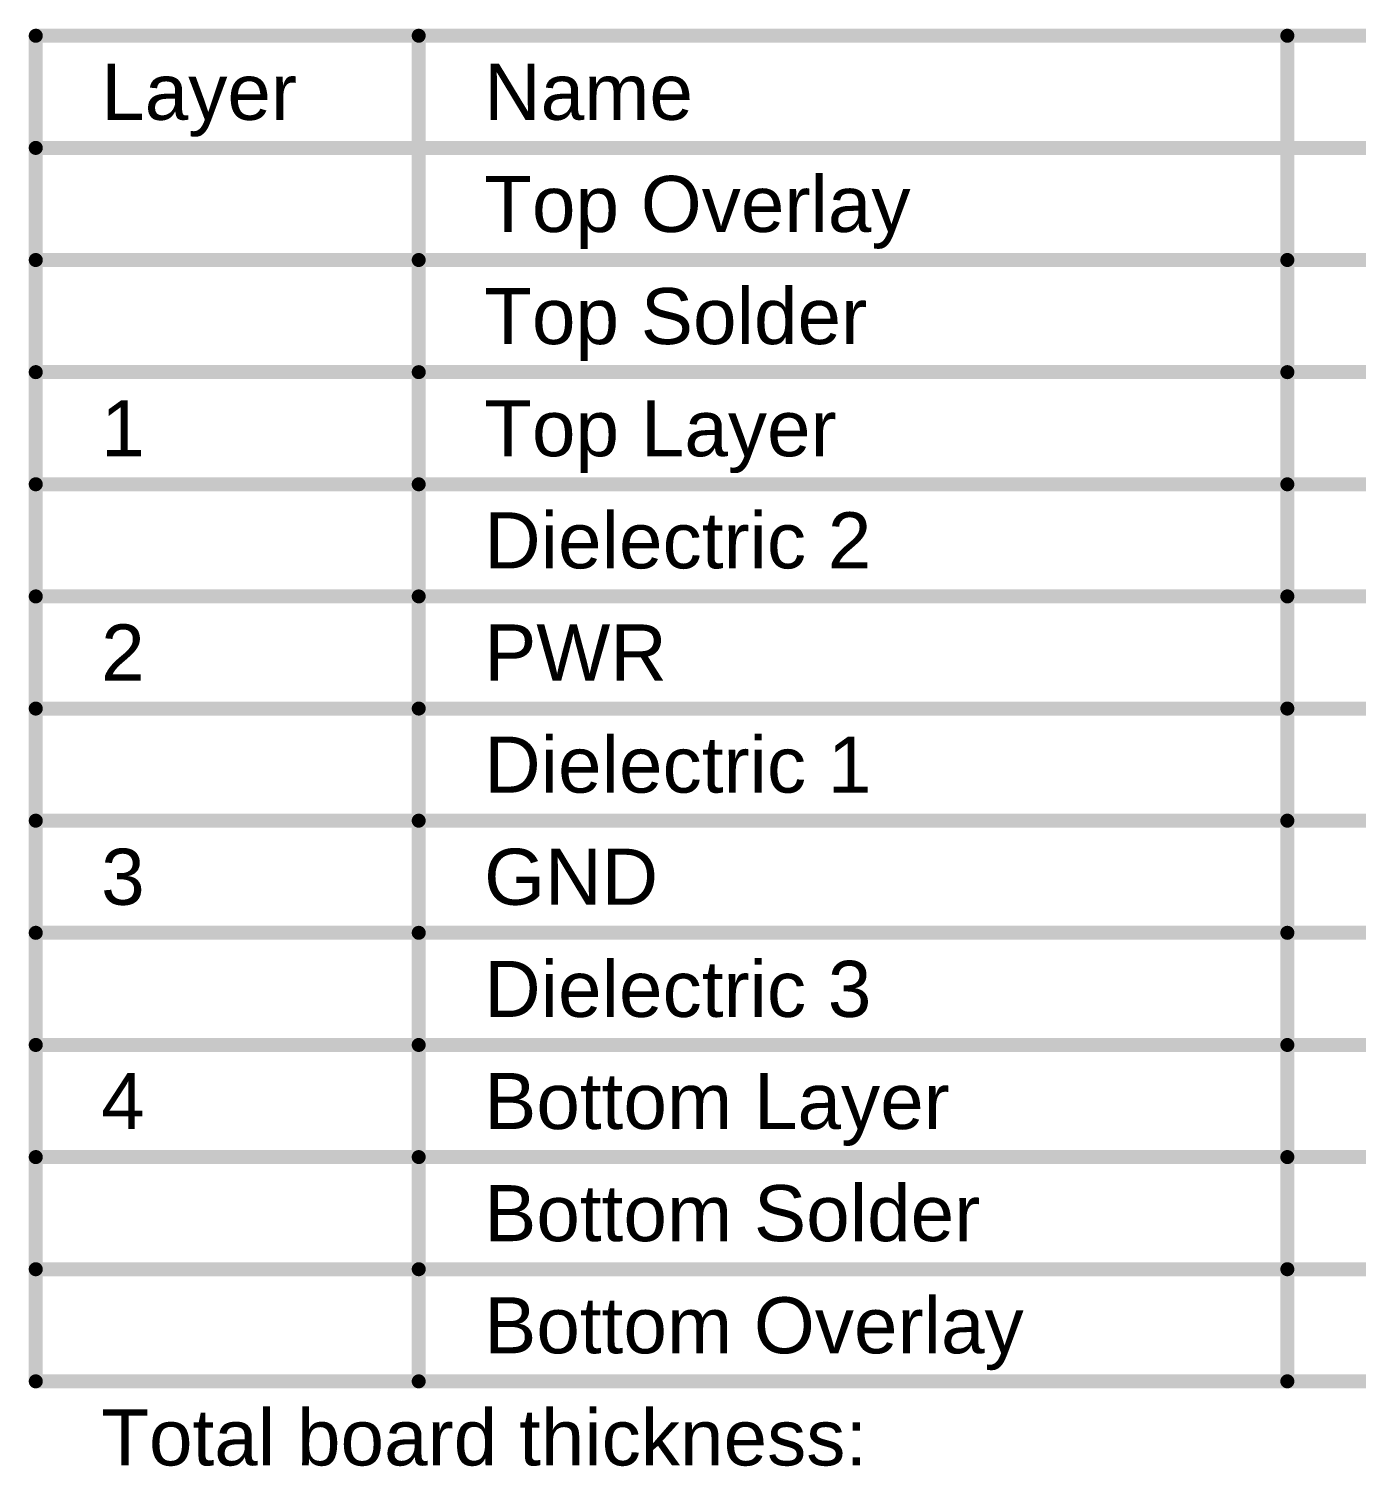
# Model space of a CAD drawing. Header units: inches. Extents: x -6 to 328, y -6 to 90.
# Drawn here: x 47.8 to 83.89, y 5.74 to 44.82 of the extents above; entities that cross this region are included whole.
import ezdxf

# ---------------------------------------------------------------- set-up
doc = ezdxf.new("R2010")
doc.units = ezdxf.units.IN
doc.layers.add('Fabrication', color=76, linetype='Continuous')
doc.styles.add('Arial', font='', dxfattribs={"height": 0.2})
doc.styles.get('Arial').set_extended_font_data('Arial')

msp = doc.modelspace()

# ---------------------------------------------------------------- linework, layer by layer
at = {"layer": 'Fabrication'}
for points in [[(47.993, 8.052, 0.381, 0.381, 0), (47.993, 44.628, 0.381, 0.381, 0)], [(47.993, 44.628, 0.381, 0.381, 0), (163.279, 44.628, 0.381, 0.381, 0)], [(58.405, 8.052, 0.381, 0.381, 0), (58.405, 44.628, 0.381, 0.381, 0)], [(82.021, 8.052, 0.381, 0.381, 0), (82.021, 44.628, 0.381, 0.381, 0)], [(47.993, 41.58, 0.381, 0.381, 0), (163.279, 41.58, 0.381, 0.381, 0)], [(47.993, 38.532, 0.381, 0.381, 0), (58.405, 38.532, 0.381, 0.381, 0)], [(58.405, 38.532, 0.381, 0.381, 0), (82.021, 38.532, 0.381, 0.381, 0)], [(82.021, 38.532, 0.381, 0.381, 0), (103.859, 38.532, 0.381, 0.381, 0)], [(47.993, 35.484, 0.381, 0.381, 0), (58.405, 35.484, 0.381, 0.381, 0)], [(58.405, 35.484, 0.381, 0.381, 0), (82.021, 35.484, 0.381, 0.381, 0)], [(82.021, 35.484, 0.381, 0.381, 0), (103.859, 35.484, 0.381, 0.381, 0)], [(47.993, 32.436, 0.381, 0.381, 0), (58.405, 32.436, 0.381, 0.381, 0)], [(58.405, 32.436, 0.381, 0.381, 0), (82.021, 32.436, 0.381, 0.381, 0)], [(82.021, 32.436, 0.381, 0.381, 0), (103.859, 32.436, 0.381, 0.381, 0)], [(47.993, 29.388, 0.381, 0.381, 0), (58.405, 29.388, 0.381, 0.381, 0)], [(58.405, 29.388, 0.381, 0.381, 0), (82.021, 29.388, 0.381, 0.381, 0)], [(82.021, 29.388, 0.381, 0.381, 0), (103.859, 29.388, 0.381, 0.381, 0)], [(47.993, 26.34, 0.381, 0.381, 0), (58.405, 26.34, 0.381, 0.381, 0)], [(58.405, 26.34, 0.381, 0.381, 0), (82.021, 26.34, 0.381, 0.381, 0)], [(82.021, 26.34, 0.381, 0.381, 0), (103.859, 26.34, 0.381, 0.381, 0)], [(47.993, 23.292, 0.381, 0.381, 0), (58.405, 23.292, 0.381, 0.381, 0)], [(58.405, 23.292, 0.381, 0.381, 0), (82.021, 23.292, 0.381, 0.381, 0)], [(82.021, 23.292, 0.381, 0.381, 0), (103.859, 23.292, 0.381, 0.381, 0)], [(47.993, 20.244, 0.381, 0.381, 0), (58.405, 20.244, 0.381, 0.381, 0)], [(58.405, 20.244, 0.381, 0.381, 0), (82.021, 20.244, 0.381, 0.381, 0)], [(82.021, 20.244, 0.381, 0.381, 0), (103.859, 20.244, 0.381, 0.381, 0)], [(47.993, 17.196, 0.381, 0.381, 0), (58.405, 17.196, 0.381, 0.381, 0)], [(58.405, 17.196, 0.381, 0.381, 0), (82.021, 17.196, 0.381, 0.381, 0)], [(82.021, 17.196, 0.381, 0.381, 0), (103.859, 17.196, 0.381, 0.381, 0)], [(47.993, 14.148, 0.381, 0.381, 0), (58.405, 14.148, 0.381, 0.381, 0)], [(58.405, 14.148, 0.381, 0.381, 0), (82.021, 14.148, 0.381, 0.381, 0)], [(82.021, 14.148, 0.381, 0.381, 0), (103.859, 14.148, 0.381, 0.381, 0)], [(47.993, 11.1, 0.381, 0.381, 0), (58.405, 11.1, 0.381, 0.381, 0)], [(58.405, 11.1, 0.381, 0.381, 0), (82.021, 11.1, 0.381, 0.381, 0)], [(82.021, 11.1, 0.381, 0.381, 0), (103.859, 11.1, 0.381, 0.381, 0)], [(47.993, 8.052, 0.381, 0.381, 0), (58.405, 8.052, 0.381, 0.381, 0)], [(58.405, 8.052, 0.381, 0.381, 0), (82.021, 8.052, 0.381, 0.381, 0)], [(82.021, 8.052, 0.381, 0.381, 0), (103.859, 8.052, 0.381, 0.381, 0)]]:
    msp.add_lwpolyline(points, format="xyseb", dxfattribs=at)
for points in [[(47.898, 44.628, 0.191, 0.191, 1), (48.089, 44.628, 0.191, 0.191, 1)], [(47.898, 44.628, 0.191, 0.191, 1), (48.089, 44.628, 0.191, 0.191, 1)], [(58.31, 44.628, 0.191, 0.191, 1), (58.5, 44.628, 0.191, 0.191, 1)], [(81.925, 44.628, 0.191, 0.191, 1), (82.116, 44.628, 0.191, 0.191, 1)], [(47.898, 41.58, 0.191, 0.191, 1), (48.089, 41.58, 0.191, 0.191, 1)], [(47.898, 38.532, 0.191, 0.191, 1), (48.089, 38.532, 0.191, 0.191, 1)], [(58.31, 38.532, 0.191, 0.191, 1), (58.5, 38.532, 0.191, 0.191, 1)], [(58.31, 38.532, 0.191, 0.191, 1), (58.5, 38.532, 0.191, 0.191, 1)], [(81.925, 38.532, 0.191, 0.191, 1), (82.116, 38.532, 0.191, 0.191, 1)], [(81.925, 38.532, 0.191, 0.191, 1), (82.116, 38.532, 0.191, 0.191, 1)], [(47.898, 35.484, 0.191, 0.191, 1), (48.089, 35.484, 0.191, 0.191, 1)], [(58.31, 35.484, 0.191, 0.191, 1), (58.5, 35.484, 0.191, 0.191, 1)], [(58.31, 35.484, 0.191, 0.191, 1), (58.5, 35.484, 0.191, 0.191, 1)], [(81.925, 35.484, 0.191, 0.191, 1), (82.116, 35.484, 0.191, 0.191, 1)], [(81.925, 35.484, 0.191, 0.191, 1), (82.116, 35.484, 0.191, 0.191, 1)], [(47.898, 32.436, 0.191, 0.191, 1), (48.089, 32.436, 0.191, 0.191, 1)], [(58.31, 32.436, 0.191, 0.191, 1), (58.5, 32.436, 0.191, 0.191, 1)], [(58.31, 32.436, 0.191, 0.191, 1), (58.5, 32.436, 0.191, 0.191, 1)], [(81.925, 32.436, 0.191, 0.191, 1), (82.116, 32.436, 0.191, 0.191, 1)], [(81.925, 32.436, 0.191, 0.191, 1), (82.116, 32.436, 0.191, 0.191, 1)], [(47.898, 29.388, 0.191, 0.191, 1), (48.089, 29.388, 0.191, 0.191, 1)], [(58.31, 29.388, 0.191, 0.191, 1), (58.5, 29.388, 0.191, 0.191, 1)], [(58.31, 29.388, 0.191, 0.191, 1), (58.5, 29.388, 0.191, 0.191, 1)], [(81.925, 29.388, 0.191, 0.191, 1), (82.116, 29.388, 0.191, 0.191, 1)], [(81.925, 29.388, 0.191, 0.191, 1), (82.116, 29.388, 0.191, 0.191, 1)], [(47.898, 26.34, 0.191, 0.191, 1), (48.089, 26.34, 0.191, 0.191, 1)], [(58.31, 26.34, 0.191, 0.191, 1), (58.5, 26.34, 0.191, 0.191, 1)], [(58.31, 26.34, 0.191, 0.191, 1), (58.5, 26.34, 0.191, 0.191, 1)], [(81.925, 26.34, 0.191, 0.191, 1), (82.116, 26.34, 0.191, 0.191, 1)], [(81.925, 26.34, 0.191, 0.191, 1), (82.116, 26.34, 0.191, 0.191, 1)], [(47.898, 23.292, 0.191, 0.191, 1), (48.089, 23.292, 0.191, 0.191, 1)], [(58.31, 23.292, 0.191, 0.191, 1), (58.5, 23.292, 0.191, 0.191, 1)], [(58.31, 23.292, 0.191, 0.191, 1), (58.5, 23.292, 0.191, 0.191, 1)], [(81.925, 23.292, 0.191, 0.191, 1), (82.116, 23.292, 0.191, 0.191, 1)], [(81.925, 23.292, 0.191, 0.191, 1), (82.116, 23.292, 0.191, 0.191, 1)], [(47.898, 20.244, 0.191, 0.191, 1), (48.089, 20.244, 0.191, 0.191, 1)], [(58.31, 20.244, 0.191, 0.191, 1), (58.5, 20.244, 0.191, 0.191, 1)], [(58.31, 20.244, 0.191, 0.191, 1), (58.5, 20.244, 0.191, 0.191, 1)], [(81.925, 20.244, 0.191, 0.191, 1), (82.116, 20.244, 0.191, 0.191, 1)], [(81.925, 20.244, 0.191, 0.191, 1), (82.116, 20.244, 0.191, 0.191, 1)], [(47.898, 17.196, 0.191, 0.191, 1), (48.089, 17.196, 0.191, 0.191, 1)], [(58.31, 17.196, 0.191, 0.191, 1), (58.5, 17.196, 0.191, 0.191, 1)], [(58.31, 17.196, 0.191, 0.191, 1), (58.5, 17.196, 0.191, 0.191, 1)], [(81.925, 17.196, 0.191, 0.191, 1), (82.116, 17.196, 0.191, 0.191, 1)], [(81.925, 17.196, 0.191, 0.191, 1), (82.116, 17.196, 0.191, 0.191, 1)], [(47.898, 14.148, 0.191, 0.191, 1), (48.089, 14.148, 0.191, 0.191, 1)], [(58.31, 14.148, 0.191, 0.191, 1), (58.5, 14.148, 0.191, 0.191, 1)], [(58.31, 14.148, 0.191, 0.191, 1), (58.5, 14.148, 0.191, 0.191, 1)], [(81.925, 14.148, 0.191, 0.191, 1), (82.116, 14.148, 0.191, 0.191, 1)], [(81.925, 14.148, 0.191, 0.191, 1), (82.116, 14.148, 0.191, 0.191, 1)], [(47.898, 11.1, 0.191, 0.191, 1), (48.089, 11.1, 0.191, 0.191, 1)], [(58.31, 11.1, 0.191, 0.191, 1), (58.5, 11.1, 0.191, 0.191, 1)], [(58.31, 11.1, 0.191, 0.191, 1), (58.5, 11.1, 0.191, 0.191, 1)], [(81.925, 11.1, 0.191, 0.191, 1), (82.116, 11.1, 0.191, 0.191, 1)], [(81.925, 11.1, 0.191, 0.191, 1), (82.116, 11.1, 0.191, 0.191, 1)], [(47.898, 8.052, 0.191, 0.191, 1), (48.089, 8.052, 0.191, 0.191, 1)], [(47.898, 8.052, 0.191, 0.191, 1), (48.089, 8.052, 0.191, 0.191, 1)], [(58.31, 8.052, 0.191, 0.191, 1), (58.5, 8.052, 0.191, 0.191, 1)], [(58.31, 8.052, 0.191, 0.191, 1), (58.5, 8.052, 0.191, 0.191, 1)], [(58.31, 8.052, 0.191, 0.191, 1), (58.5, 8.052, 0.191, 0.191, 1)], [(81.925, 8.052, 0.191, 0.191, 1), (82.116, 8.052, 0.191, 0.191, 1)], [(81.925, 8.052, 0.191, 0.191, 1), (82.116, 8.052, 0.191, 0.191, 1)], [(81.925, 8.052, 0.191, 0.191, 1), (82.116, 8.052, 0.191, 0.191, 1)]]:
    msp.add_lwpolyline(points, format="xyseb", close=True, dxfattribs=at)

# ---------------------------------------------------------------- texts
at = {"layer": 'Fabrication', "style": 'Arial'}
for s, p in [('Layer', (49.771, 42.342)), ('Name', (60.183, 42.342)), ('Top Overlay', (60.183, 39.294)), ('Top Solder', (60.183, 36.246)), ('1', (49.771, 33.198)), ('Top Layer', (60.183, 33.198)), ('Dielectric 2', (60.183, 30.15)), ('2', (49.771, 27.102)), ('PWR', (60.183, 27.102)), ('Dielectric 1', (60.183, 24.054)), ('3', (49.771, 21.006)), ('GND', (60.183, 21.006)), ('Dielectric 3', (60.183, 17.958)), ('4', (49.771, 14.91)), ('Bottom Layer', (60.183, 14.91)), ('Bottom Solder', (60.183, 11.862)), ('Bottom Overlay', (60.183, 8.814)), ('Total board thickness:', (49.771, 5.766))]:
    msp.add_text(s, height=1.524, dxfattribs=at).set_placement(p)

doc.saveas('drawing.dxf')
